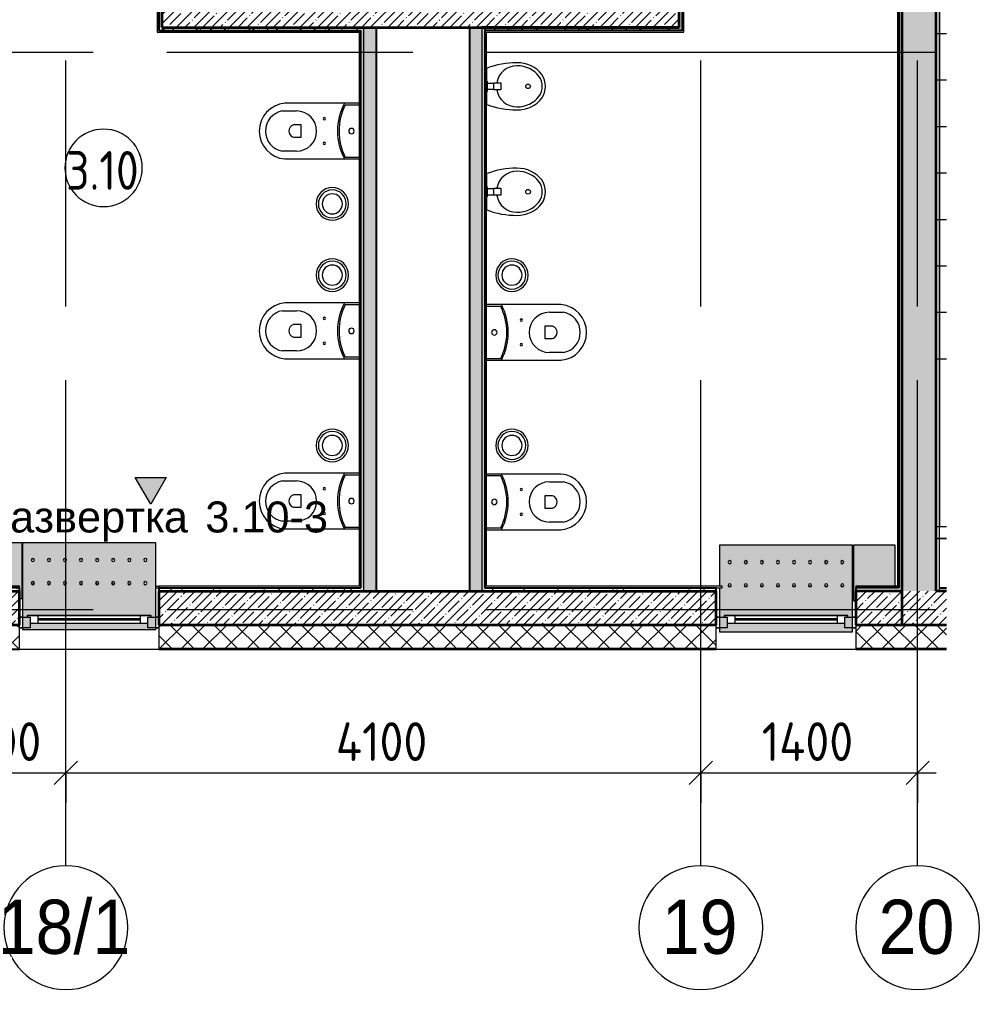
# Model space of a CAD drawing. Header units: millimetres. Extents: x 62702 to 101096, y -2454 to 12271.
# Drawn here: x 66160 to 72360, y -2454 to 3811 of the extents above; entities that cross this region are included whole.
import ezdxf

# ---------------------------------------------------------------- set-up
doc = ezdxf.new("R2010")
doc.units = ezdxf.units.MM
doc.linetypes.add('Осевая', pattern=[3175, 635, -476.25, 1587.5, -476.25])
for name, color, linetype, lineweight in [('A-ANNO-DIMS', 7, 'Continuous', 9), ('A-ANNO-DIMS-100', 7, 'Continuous', 9), ('A-AREA-IDEN', 7, 'Continuous', 9), ('A-GLAZ', 7, 'Continuous', 9), ('A-GLAZ-1', 7, 'Continuous', 13), ('A-WALL', 7, 'Continuous', 9), ('G-ANNO-SYMB', 7, 'Continuous', 9), ('I-WALL', 7, 'Continuous', 9), ('M-EQPM', 7, 'Continuous', 9), ('P-SANR-FIXT', 7, 'Continuous', 9), ('S-STRS-1', 7, 'Continuous', 9), ('Знаки', 7, 'Continuous', 9), ('Оси', 7, 'Continuous', 9), ('Оси-1', 7, 'Continuous', 20), ('Оси-2', 7, 'Осевая', 9)]:
    doc.layers.add(name, color=color, linetype=linetype, lineweight=lineweight)
for name, color, linetype, lineweight, true_color in [('A-GENM', 7, 'Continuous', 9, 0x260000), ('A-WALL-1', 7, 'Continuous', 25, 0x3c3c3c), ('A-WALL-2', 7, 'Continuous', 13, 0x3c3c3c), ('A-WALL-3', 7, 'Continuous', 35, 0x3c3c3c), ('A-WALL-FNSH-1', 7, 'Continuous', 13, 0x3c3c3c), ('A-WALL-FNSH-2', 7, 'Continuous', 9, 0x3c3c3c)]:
    doc.layers.add(name, color=color, linetype=linetype, lineweight=lineweight, true_color=true_color)
doc.styles.add('Arial', font='arial.ttf', dxfattribs={"width": 0.9, "height": 350})
doc.styles.add('Arial_1', font='arial.ttf', dxfattribs={"height": 200})
doc.styles.add('GOST Common', font='GOST_Common.ttf', dxfattribs={"width": 0.9, "height": 250})
doc.styles.add('ISOCPEUR', font='isocpeur.ttf', dxfattribs={"width": 0.9, "height": 250})
doc.dimstyles.new('ISO-2_5_0_9К_БОЛЬШОЙ', dxfattribs={"dimscale": 304.8, "dimtxt": 248.995294, "dimasz": 0.492126, "dimexe": 0.393701, "dimexo": 0.984252, "dimgap": 0, "dimtad": 1, "dimdec": 0, "dimrnd": 10, "dimzin": 0, "dimdsep": 46, "dimtxsty": 'ISOCPEUR', "dimblk1": 'OBLIQUE', "dimblk2": 'OBLIQUE', "dimsah": 1, "dimcen": 0.09, "dimdle": 0.393701, "dimazin": 0, "dimtfac": 1, "dimtdec": 4, "dimtix": 1, "dimtmove": 0, "dimatfit": 3, "dimfxl": 1, "dimtvp": 1, "dimtolj": 1, "dimtzin": 0, "dimarcsym": 2})
pattern_1 = [(45, (0, 0), (-57.02463, 57.02463), []), (45, (57.025, 0), (-57.02463, 57.02463), [100.806, -20.161, 3.353, -16.808])]
pattern_2 = [(135, (0, 0), (-75.43415, -75.43415), [106.68, -17.78, 3.556, -17.78]), (135, (0, 75.39), (-75.43415, -75.43415), []), (50, (0, 0), (127.52922, -11.15758), [13.335, -146.685]), (355, (0, 0), (-24.66966, 133.74002), [10.668, -117.348]), (100.451, (10.63, -0.93), (102.85973, 122.58178), [11.333, -124.663]), (46.184, (0, 35.56), (189.75516, -29.43036), [20.002, -220.027]), (96.636, (15.81, 33.1), (166.1822, 173.1996), [17, -186.995]), (351.184, (0, 35.56), (166.18393, 173.1976), [16.002, -176.022]), (21, (17.78, 26.67), (106.13027, -71.58603), [13.335, -146.685]), (326, (17.78, 26.67), (43.26188, 128.93175), [10.668, -117.348]), (71.451, (26.62, 20.7), (149.39198, 57.34505), [11.333, -124.663]), (37.5, (0, 0), (2.162228, 59.188357), [3.353, -112.573, 3.353, -115.773, -117.792]), (37.5, (0, 0), (2.162228, 59.188357), [-235.052, 3.353, -114.44]), (7.5, (0, 0), (46.77386, 70.12615), [3.353, -64.567, 3.353, -109.906, -44.894]), (7.5, (0, 0), (46.77386, 70.12615), [-181.178, 3.353, -41.542]), (327.5, (-39.65, 0), (94.91367, -4.010093), [3.353, -41.097, 3.353, -135.331, -184.023]), (327.5, (-39.65, 0), (94.91367, -4.010093), [-183.134, 3.353, -180.67]), (317.5, (-57.43, 0), (103.69057, 17.79882), [3.353, -54.432, 3.353, -88.748, -130.683]), (317.5, (-57.43, 0), (103.69057, 17.79882), [-149.885, 3.353, -127.33])]
pattern_3 = [(0, (0, 0), (121.92, 30.48), [10.058, -81.382, 10.058, -81.382, -487.68]), (0, (0, 0), (121.92, 30.48), [-182.88, 10.058, -172.822, 10.058, -81.382, -213.36]), (0, (0, 0), (121.92, 30.48), [-457.2, 10.058, -50.902, 10.058, -142.342]), (120, (45.72, 15.24), (-87.356454, 90.345817), [10.058, -81.382, 10.058, -81.382, -487.68]), (120, (45.72, 15.24), (-87.356454, 90.345817), [-182.88, 10.058, -172.822, 10.058, -81.382, -213.36]), (120, (45.72, 15.24), (-87.356454, 90.345817), [-457.2, 10.058, -50.902, 10.058, -142.342]), (240, (60.96, 76.2), (-34.563546, -120.825817), [10.058, -81.382, 10.058, -81.382, -487.68]), (240, (60.96, 76.2), (-34.563546, -120.825817), [-182.88, 10.058, -172.822, 10.058, -81.382, -213.36]), (240, (60.96, 76.2), (-34.563546, -120.825817), [-457.2, 10.058, -50.902, 10.058, -142.342])]

# ---------------------------------------------------------------- blocks, each defined once
blk = doc.blocks.new('120_Окно_СКБ_1Ст - 120_Окно_СКБ_1Ст 900х2500_h_-22445987-План разверток пом_3_10_ Этаж 3')
at = {"layer": 'A-GLAZ'}
for p, q in [((-430, -57), (-450, -57)), ((-424, -57), (-425.2, -57)), ((425.2, -57), (424, -57)), ((450, -57), (430, -57)), ((-330, -107), (330, -107)), ((330, -117), (-330, -117)), ((-450, -127), (-430, -127)), ((430, -127), (450, -127))]:
    blk.add_line(p, q, dxfattribs=at)
at = {"layer": 'A-GLAZ-1'}
for p, q in [((-450, -127), (-450, -57)), ((-450, -57), (-380, -57)), ((-380, -57), (-380, -127)), ((380, -127), (380, -57)), ((380, -57), (450, -57)), ((450, -57), (450, -127)), ((380, -87), (-380, -87)), ((-380, -87), (-380, -127)), ((-330, -137), (-330, -87)), ((330, -137), (330, -87)), ((380, -127), (380, -87)), ((-380, -127), (-450, -127)), ((-380, -127), (-400, -127)), ((-400, -127), (-400, -137)), ((-400, -137), (400, -137)), ((400, -137), (-400, -137)), ((450, -127), (380, -127)), ((400, -127), (380, -127)), ((400, -137), (400, -127))]:
    blk.add_line(p, q, dxfattribs=at)
blk = doc.blocks.new('120_Окно_СКБ_1Ст - 120_Окно_СКБ_1Ст 900х2500_h_-V1-План разверток пом_3_10_ Этаж 3')
at = {"layer": 'A-GLAZ'}
for p, q in [((-430, -57), (-450, -57)), ((450, -57), (430, -57)), ((-330, -107), (330, -107)), ((330, -117), (-330, -117)), ((-450, -127), (-430, -127)), ((430, -127), (450, -127))]:
    blk.add_line(p, q, dxfattribs=at)
at = {"layer": 'A-GLAZ-1'}
for p, q in [((-450, -127), (-450, -57)), ((-450, -57), (-380, -57)), ((-380, -57), (-380, -127)), ((380, -127), (380, -57)), ((380, -57), (450, -57)), ((450, -57), (450, -127)), ((380, -87), (-380, -87)), ((-380, -87), (-380, -127)), ((-330, -137), (-330, -87)), ((330, -137), (330, -87)), ((380, -127), (380, -87)), ((-380, -127), (-450, -127)), ((-380, -127), (-400, -127)), ((-400, -127), (-400, -137)), ((-400, -137), (400, -137)), ((400, -137), (-400, -137)), ((450, -127), (380, -127)), ((400, -127), (380, -127)), ((400, -137), (400, -127))]:
    blk.add_line(p, q, dxfattribs=at)
blk = doc.blocks.new('radiator_prado_classic_z_tip_30_po exemplyaru - Classic Z Тип 30-500-30677900-План разверток пом_3_10_ Этаж 3')
at = {"layer": 'M-EQPM'}
for p, q in [((34.9, 228), (21.3, 228)), ((138.6, 228), (125, 228)), ((242.4, 228), (228.8, 228)), ((346.1, 228), (333, 228)), ((449.9, 228), (436.3, 228)), ((553.6, 228), (540, 228)), ((657.4, 228), (643.8, 228)), ((35.4, 64), (20.7, 64)), ((139.2, 64), (124.5, 64)), ((242.9, 64), (228.2, 64)), ((346.7, 64), (333, 64)), ((450.4, 64), (435.7, 64)), ((554.2, 64), (539.5, 64)), ((657.9, 64), (643.2, 64))]:
    blk.add_line(p, q, dxfattribs=at)
blk = doc.blocks.new('мусорная корзина - Round_ Metal-30590745-План разверток пом_3_10_ Этаж 3')
at = {"layer": 'P-SANR-FIXT'}
for radius, start, end in [(105, 0, 180), (90, 360, 180), (65, 0, 180), (105, 180, 360), (90, 180, 360), (65, 180, 360)]:
    blk.add_arc((0, 0), radius, start, end, dxfattribs=at)
blk = doc.blocks.new('WC Seat_2 with Cistern-Wall Based - 640 x 360mm-30580118-План разверток пом_3_10_ Этаж 3')
at = {"layer": 'P-SANR-FIXT'}
for p, q in [((-55, 485.5), (-55, 100.5)), ((-5, 410.5), (-5, 500.5)), ((255, 500.5), (255, 410.5)), ((305, 100.5), (305, 485.5)), ((85, 430.5), (85, 380.5)), ((85, 380.5), (165, 380.5)), ((165, 380.5), (165, 430.5)), ((-55, 100.5), (-55, 5.5)), ((-45, 5.5), (-45, 95.6)), ((295, 95.6), (295, 5.5)), ((305, 5.5), (305, 100.5))]:
    blk.add_line(p, q, dxfattribs=at)
for centre, radius, start, end in [((125, 469.8), 180.7, 4.97911, 175.02089), ((125, 478.7), 131.8, 9.52728, 170.47272), ((125, 418.8), 41.7, 16.2602, 163.7398), ((125, 410.5), 130, 180, 360), ((45, 230.5), 7.5, 0, 180), ((45, 230.5), 7.5, 180, 360), ((205, 230.5), 7.5, 0, 180), ((205, 230.5), 7.5, 180, 360), ((125, -237), 382.5, 61.92751, 118.07249), ((125, -247), 382.5, 63.6122, 116.3878), ((125, 55.5), 17.5, 0, 180), ((125, 55.5), 17.5, 180, 360)]:
    blk.add_arc(centre, radius, start, end, dxfattribs=at)
blk = doc.blocks.new('Urinal - Urinal-30617152-План разверток пом_3_10_ Этаж 3')
at = {"layer": 'P-SANR-FIXT'}
for p, q in [((-117.4, -2.6), (-32.5, -2.6)), ((32.5, -2.6), (117.4, -2.6))]:
    blk.add_line(p, q, dxfattribs=at)
blk.add_circle((0, -268.3), 15, dxfattribs=at)
for centre, start, end in [((392.4, -195), 159.32606, 180), ((-392.4, -195), 360, 20.67394)]:
    blk.add_arc(centre, 544.9, start, end, dxfattribs=at)
for major_axis, ratio, start_param, end_param in [((-132.5, 0), 0.987707, 4.886922, 6.283185), ((132.5, 0), 0.987707, 0, 1.396263), ((0, 186.2), 0.819068, 1.570796, 4.712389), ((0, 165), 0.80303, 1.570796, 4.712389)]:
    blk.add_ellipse((0, -195), major_axis=major_axis, ratio=ratio, start_param=start_param, end_param=end_param, dxfattribs=at)
blk = doc.blocks.new('Sanitary_Taps-Mixers_Gessi_70388-HABITO-External-part-for-wall-moun - 707 - Black Metal Brushed PVD-30902499-План разверток пом_3_10_ Этаж 3')
at = {"layer": 'A-GENM'}
for p, q in [((69176.9, 3411.5), (69181.3, 3411.5)), ((69176.9, 3411.5), (69181.3, 3411.5)), ((69181.3, 3411.5), (69181.3, 3346.5)), ((69181.3, 3411.5), (69181.3, 3400)), ((69181.3, 3400), (69224.3, 3400)), ((69224.3, 3356.5), (69224.3, 3401.5)), ((69224.3, 3401.5), (69268.3, 3401.5)), ((69224.3, 3400), (69224.3, 3401.5)), ((69224.3, 3401.5), (69268.3, 3401.5)), ((69268.3, 3401.5), (69269.3, 3400.5)), ((69268.3, 3401.5), (69269.3, 3400.5)), ((69269.3, 3400.5), (69269.3, 3357.5)), ((69269.3, 3400.5), (69269.3, 3357.5)), ((69181.3, 3346.5), (69176.9, 3346.5)), ((69181.3, 3346.5), (69176.9, 3346.5)), ((69224.3, 3358), (69181.3, 3358)), ((69181.3, 3358), (69181.3, 3346.5)), ((69224.3, 3356.5), (69224.3, 3358)), ((69268.3, 3356.5), (69224.3, 3356.5)), ((69268.3, 3356.5), (69224.3, 3356.5)), ((69269.3, 3357.5), (69268.3, 3356.5)), ((69269.3, 3357.5), (69268.3, 3356.5))]:
    blk.add_line(p, q, dxfattribs=at)
blk = doc.blocks.new('Зашивка радиатора_ СУ - Зашивка радиатора  М15-33170478-План разверток пом_3_10_ Этаж 3')
at = {"layer": 'Знаки'}
h = blk.add_hatch(color=256, dxfattribs=at)
h.paths.add_polyline_path([(463, 380.1), (-370, 380.1), (-370, -179.9), (490, -179.9), (490, 380.1)])
h.paths.add_polyline_path([(-316.9, 339.1), (440, 339.1), (440, 299.1), (460, 299.1), (460, 289.1), (-340, 289.1), (-340, 299.1), (-320, 299.1), (-320, 339.1)])
h.paths.add_polyline_path([(423.2, 90.4), (428.2, 89), (431.9, 85.4), (433.2, 80.4), (431.9, 75.4), (428.2, 71.7), (423.2, 70.4), (418.2, 71.7), (414.6, 75.4), (413.2, 80.4), (414.6, 85.4), (418.2, 89), (420.7, 90)])
h.paths.add_polyline_path([(319.5, 90.4), (324.5, 89), (328.2, 85.4), (329.5, 80.4), (328.2, 75.4), (324.5, 71.7), (319.5, 70.4), (314.5, 71.7), (310.8, 75.4), (309.5, 80.4), (310.8, 85.4), (314.5, 89), (316.9, 90)])
h.paths.add_polyline_path([(215.7, 90.4), (220.7, 89), (224.4, 85.4), (225.7, 80.4), (224.4, 75.3), (220.7, 71.7), (215.7, 70.4), (210.7, 71.7), (207.1, 75.4), (205.7, 80.4), (207.1, 85.4), (210.7, 89), (213.2, 90)])
h.paths.add_polyline_path([(8.2, 90.4), (13.2, 89), (16.9, 85.4), (18.2, 80.4), (16.9, 75.4), (13.2, 71.7), (8.2, 70.4), (3.2, 71.7), (-0.4, 75.4), (-1.8, 80.4), (-0.4, 85.4), (3.2, 89), (5.7, 90)])
h.paths.add_polyline_path([(-95.5, 90.4), (-90.5, 89), (-86.8, 85.4), (-85.5, 80.4), (-86.8, 75.4), (-90.5, 71.7), (-95.5, 70.4), (-100.5, 71.7), (-104.2, 75.4), (-105.5, 80.4), (-104.2, 85.4), (-100.5, 89), (-98.1, 90)])
h.paths.add_polyline_path([(-199.3, 90.4), (-194.3, 89), (-190.6, 85.4), (-189.3, 80.4), (-190.6, 75.4), (-194.3, 71.7), (-199.8, 70.4), (-204.3, 71.7), (-207.9, 75.4), (-209.3, 80.4), (-207.9, 85.4), (-204.3, 89), (-199.8, 90.3)])
h.paths.add_polyline_path([(112, 90.4), (117, 89), (120.7, 85.4), (122, 80.4), (120.7, 75.4), (117, 71.7), (112, 70.4), (107, 71.7), (103.3, 75.4), (102, 80.4), (103.3, 85.4), (107, 89), (109.4, 90)])
h.paths.add_polyline_path([(-303, 90.4), (-298, 89), (-294.3, 85.4), (-293, 80.4), (-294.3, 75.4), (-298, 71.7), (-303, 70.4), (-308, 71.7), (-311.7, 75.4), (-313, 80.4), (-311.7, 85.4), (-308, 89), (-305.6, 90)])
h.paths.add_polyline_path([(423.2, -59.6), (428.2, -61), (431.9, -64.6), (433.2, -69.6), (431.9, -74.6), (428.2, -78.3), (423.2, -79.6), (418.2, -78.3), (414.6, -74.6), (413.2, -69.6), (414.6, -64.6), (418.2, -61), (420.7, -60)])
h.paths.add_polyline_path([(-199.3, -59.6), (-194.3, -61), (-190.6, -64.6), (-189.3, -69.6), (-190.6, -74.6), (-194.3, -78.3), (-199.8, -79.6), (-204.3, -78.3), (-207.9, -74.6), (-209.3, -69.6), (-207.9, -64.6), (-204.3, -61), (-199.8, -59.7)])
h.paths.add_polyline_path([(215.7, -59.6), (220.7, -61), (224.4, -64.6), (225.7, -69.6), (224.4, -74.7), (220.7, -78.3), (215.7, -79.6), (210.7, -78.3), (207.1, -74.6), (205.7, -69.6), (207.1, -64.6), (210.7, -61), (213.2, -60)])
h.paths.add_polyline_path([(112, -59.6), (117, -61), (120.7, -64.6), (122, -69.6), (120.7, -74.6), (117, -78.3), (112, -79.6), (107, -78.3), (103.3, -74.6), (102, -69.6), (103.3, -64.6), (107, -61), (109.4, -60)])
h.paths.add_polyline_path([(8.2, -59.6), (13.2, -61), (16.9, -64.6), (18.2, -69.6), (16.9, -74.6), (13.2, -78.3), (8.2, -79.6), (3.2, -78.3), (-0.4, -74.6), (-1.8, -69.6), (-0.4, -64.6), (3.2, -61), (5.7, -60)])
h.paths.add_polyline_path([(-95.5, -59.6), (-90.5, -61), (-86.8, -64.6), (-85.5, -69.6), (-86.8, -74.6), (-90.5, -78.3), (-95.5, -79.6), (-100.5, -78.3), (-104.2, -74.6), (-105.5, -69.6), (-104.2, -64.6), (-100.5, -61), (-98.1, -60)])
h.paths.add_polyline_path([(-303, -59.6), (-298, -61), (-294.3, -64.6), (-293, -69.6), (-294.3, -74.6), (-298, -78.3), (-303, -79.6), (-308, -78.3), (-311.7, -74.6), (-313, -69.6), (-311.7, -64.6), (-308, -61), (-305.6, -60)])
h.paths.add_polyline_path([(319.5, -59.6), (324.5, -61), (328.2, -64.6), (329.5, -69.6), (328.2, -74.6), (324.5, -78.3), (319.5, -79.6), (314.5, -78.3), (310.8, -74.6), (309.5, -69.6), (310.8, -64.6), (314.5, -61), (316.9, -60)])
for p, q in [((490, 380.1), (-370, 380.1)), ((-370, 380.1), (-370, -179.9)), ((490, -179.9), (490, 380.1)), ((-370, -179.9), (490, -179.9))]:
    blk.add_line(p, q, dxfattribs=at)
for centre, start, end in [((-303, 80.4), 0, 180), ((-303, 80.4), 180, 0), ((-199.3, 80.4), 0, 180), ((-199.3, 80.4), 180, 0), ((-95.5, 80.4), 0, 180), ((-95.5, 80.4), 180, 360), ((8.2, 80.4), 0, 180), ((8.2, 80.4), 180, 0), ((112, 80.4), 0, 180), ((112, 80.4), 180, 0), ((215.7, 80.4), 0, 180), ((215.7, 80.4), 180, 0), ((319.5, 80.4), 0, 180), ((319.5, 80.4), 180, 0), ((423.2, 80.4), 0, 180), ((423.2, 80.4), 180, 0), ((-303, -69.6), 0, 180), ((-199.3, -69.6), 0, 180), ((-95.5, -69.6), 0, 180), ((8.2, -69.6), 0, 180), ((112, -69.6), 0, 180), ((215.7, -69.6), 0, 180), ((319.5, -69.6), 0, 180), ((423.2, -69.6), 0, 180), ((-303, -69.6), 180, 0), ((-199.3, -69.6), 180, 0), ((-95.5, -69.6), 180, 0), ((8.2, -69.6), 180, 0), ((112, -69.6), 180, 0), ((215.7, -69.6), 180, 0), ((319.5, -69.6), 180, 0), ((423.2, -69.6), 180, 0)]:
    blk.add_arc(centre, 10, start, end, dxfattribs=at)
blk = doc.blocks.new('Зашивка радиатора_ СУ М18 - Зашивка радиатора  М18-33180813-План разверток пом_3_10_ Этаж 3')
at = {"layer": 'Знаки'}
blk.add_hatch(color=256, dxfattribs=at).paths.add_polyline_path([(567.2, 180), (550, 180), (550, -179.9), (770, -179.9), (770, 100.1), (567.2, 100.1), (567.2, 131.1)])
for p, q in [((567.2, 180), (550, 180)), ((550, 180), (550, -179.9)), ((770, -179.9), (770, 100.1)), ((550, -179.9), (770, -179.9))]:
    blk.add_line(p, q, dxfattribs=at)
blk = doc.blocks.new('Зашивка радиатора_ СУ М19 - Зашивка радиатора_ с перфорацией М13  _пищеблок_-33181875-План разверток пом_3_10_ Этаж 3')
at = {"layer": 'Знаки'}
blk.add_hatch(color=256, dxfattribs=at).paths.add_polyline_path([(750, 180), (734.8, 180), (734.8, 85.9), (480, 85.9), (480, -179.9), (750, -179.9), (750, 118)])
for p, q in [((750, 180), (734.8, 180)), ((750, -179.9), (750, 180)), ((480, 85.9), (480, -179.9)), ((480, -179.9), (750, -179.9))]:
    blk.add_line(p, q, dxfattribs=at)
blk = doc.blocks.new('Зашивка радиатора_ СУ - Зашивка радиатора  М15-V13-План разверток пом_3_10_ Этаж 3')
at = {"layer": 'Знаки'}
h = blk.add_hatch(color=256, dxfattribs=at)
h.paths.add_polyline_path([(490, 380.1), (-370, 380.1), (-370, -179.9), (490, -179.9), (490, 85.9), (472.5, 87), (472.5, 96.9), (490, 96.9), (490, 232.1)])
h.paths.add_polyline_path([(-127.5, 324.9), (440, 324.9), (440, 284.9), (460, 284.9), (460, 274.9), (-340, 274.9), (-340, 284.9), (-320, 284.9), (-320, 324.9), (-298, 324.9)])
h.paths.add_polyline_path([(423.2, 90.4), (428.2, 89), (431.9, 85.4), (433.2, 80.4), (431.9, 75.4), (428.2, 71.7), (423.2, 70.4), (418.2, 71.7), (414.6, 75.4), (413.2, 80.4), (414.6, 85.4), (418.2, 89), (420.7, 90)])
h.paths.add_polyline_path([(319.5, 90.4), (324.5, 89), (328.2, 85.4), (329.5, 80.4), (328.2, 75.4), (324.5, 71.7), (319.5, 70.4), (314.5, 71.7), (310.8, 75.4), (309.5, 80.4), (310.8, 85.4), (314.5, 89), (316.9, 90)])
h.paths.add_polyline_path([(-95.5, 90.4), (-90.5, 89), (-86.8, 85.4), (-85.5, 80.4), (-86.8, 75.4), (-90.5, 71.7), (-95.5, 70.4), (-100.5, 71.7), (-104.2, 75.4), (-105.5, 80.4), (-104.2, 85.4), (-100.5, 89), (-98.1, 90)])
h.paths.add_polyline_path([(215.7, 90.4), (220.7, 89), (224.4, 85.4), (225.7, 80.4), (224.4, 75.4), (220.7, 71.7), (215.7, 70.4), (210.7, 71.7), (207.1, 75.4), (205.7, 80.4), (207.1, 85.4), (210.7, 89), (213.2, 90)])
h.paths.add_polyline_path([(8.2, 90.4), (13.2, 89), (16.9, 85.4), (18.2, 80.4), (16.9, 75.4), (13.2, 71.7), (8.2, 70.4), (3.2, 71.7), (-0.4, 75.4), (-1.8, 80.4), (-0.4, 85.4), (3.2, 89), (5.7, 90)])
h.paths.add_polyline_path([(-199.3, 90.4), (-194.3, 89), (-190.6, 85.4), (-189.3, 80.4), (-190.6, 75.4), (-194.3, 71.7), (-199.3, 70.4), (-204.3, 71.7), (-207.9, 75.4), (-209.3, 80.4), (-207.9, 85.4), (-204.3, 89), (-201.8, 90)])
h.paths.add_polyline_path([(-303, 90.4), (-298, 89), (-294.3, 85.4), (-293, 80.4), (-294.3, 75.4), (-298, 71.7), (-303, 70.4), (-308, 71.7), (-311.7, 75.4), (-313, 80.4), (-311.7, 85.4), (-308, 89), (-305.6, 90)])
h.paths.add_polyline_path([(112, 90.4), (117, 89), (120.7, 85.4), (122, 80.4), (120.7, 75.4), (117, 71.7), (112, 70.4), (107, 71.7), (103.3, 75.4), (102, 80.4), (103.3, 85.4), (107, 89), (109.4, 90)])
h.paths.add_polyline_path([(423.2, -59.6), (428.2, -61), (431.9, -64.6), (433.2, -69.6), (431.9, -74.6), (428.2, -78.3), (423.2, -79.6), (418.2, -78.3), (414.6, -74.6), (413.2, -69.6), (414.6, -64.6), (418.2, -61), (420.7, -60)])
h.paths.add_polyline_path([(-199.3, -59.6), (-194.3, -61), (-190.6, -64.6), (-189.3, -69.6), (-190.6, -74.6), (-194.3, -78.3), (-199.3, -79.6), (-204.3, -78.3), (-207.9, -74.6), (-209.3, -69.6), (-207.9, -64.6), (-204.3, -61), (-201.8, -60)])
h.paths.add_polyline_path([(215.7, -59.6), (220.7, -61), (224.4, -64.6), (225.7, -69.6), (224.4, -74.6), (220.7, -78.3), (215.7, -79.6), (210.7, -78.3), (207.1, -74.6), (205.7, -69.6), (207.1, -64.6), (210.7, -61), (213.2, -60)])
h.paths.add_polyline_path([(8.2, -59.6), (13.2, -61), (16.9, -64.6), (18.2, -69.6), (16.9, -74.6), (13.2, -78.3), (8.2, -79.6), (3.2, -78.3), (-0.4, -74.6), (-1.8, -69.6), (-0.4, -64.6), (3.2, -61), (5.7, -60)])
h.paths.add_polyline_path([(-95.5, -59.6), (-90.5, -61), (-86.8, -64.6), (-85.5, -69.6), (-86.8, -74.6), (-90.5, -78.3), (-95.5, -79.6), (-101, -77.9), (-104.2, -74.6), (-105.5, -69.6), (-104.2, -64.6), (-100.5, -61), (-98.1, -60)])
h.paths.add_polyline_path([(-303, -59.6), (-298, -61), (-294.3, -64.6), (-293, -69.6), (-294.3, -74.6), (-298, -78.3), (-303, -79.6), (-308, -78.3), (-311.7, -74.6), (-313, -69.6), (-311.7, -64.6), (-308, -61), (-305.6, -60)])
h.paths.add_polyline_path([(319.5, -59.6), (324.5, -61), (328.2, -64.6), (329.5, -69.6), (328.2, -74.6), (324.5, -78.3), (319.5, -79.6), (314.5, -78.3), (310.8, -74.6), (309.5, -69.6), (310.8, -64.6), (314.5, -61), (316.9, -60)])
h.paths.add_polyline_path([(112, -59.6), (117, -61), (120.7, -64.6), (122, -69.6), (120.7, -74.6), (117, -78.3), (111.1, -79.5), (107, -78.3), (103.3, -74.6), (102, -69.6), (103.3, -64.6), (107, -61), (111.1, -59.8)])
for p, q in [((490, 380.1), (-370, 380.1)), ((-370, 380.1), (-370, -179.9)), ((490, 96.9), (490, 380.1)), ((490, -179.9), (490, 85.9)), ((-370, -179.9), (490, -179.9))]:
    blk.add_line(p, q, dxfattribs=at)
for centre, start, end in [((-303, 80.4), 0, 180), ((-303, 80.4), 180, 0), ((-199.3, 80.4), 0, 180), ((-199.3, 80.4), 180, 0), ((-95.5, 80.4), 0, 180), ((-95.5, 80.4), 180, 360), ((8.2, 80.4), 0, 180), ((8.2, 80.4), 180, 0), ((112, 80.4), 0, 180), ((112, 80.4), 180, 0), ((215.7, 80.4), 0, 180), ((215.7, 80.4), 180, 0), ((319.5, 80.4), 0, 180), ((319.5, 80.4), 180, 0), ((423.2, 80.4), 0, 180), ((423.2, 80.4), 180, 0), ((-303, -69.6), 0, 180), ((-199.3, -69.6), 0, 180), ((-95.5, -69.6), 0, 180), ((8.2, -69.6), 0, 180), ((112, -69.6), 0, 180), ((215.7, -69.6), 0, 180), ((319.5, -69.6), 0, 180), ((423.2, -69.6), 0, 180), ((-303, -69.6), 180, 0), ((-199.3, -69.6), 180, 0), ((-95.5, -69.6), 180, 0), ((8.2, -69.6), 180, 0), ((112, -69.6), 180, 0), ((215.7, -69.6), 180, 0), ((319.5, -69.6), 180, 0), ((423.2, -69.6), 180, 0)]:
    blk.add_arc(centre, 10, start, end, dxfattribs=at)
blk = doc.blocks.new('Зашивка приборов отопления38 - Зашивка приборов отопления-33325280-План разверток пом_3_10_ Этаж 3')
at = {"layer": 'A-WALL'}
for p, q in [((124038.8, 17931.2), (124104.7, 17931.2)), ((124104.7, 17931.2), (124038.8, 17931.2)), ((124038.8, 17856.2), (124104.7, 17856.2))]:
    blk.add_line(p, q, dxfattribs=at)
blk = doc.blocks.new('Ось сетки - D8-29747960-План разверток пом_3_10_ Этаж 3')
at = {"layer": 'Оси-1'}
for start, end in [(360, 180), (180, 360)]:
    blk.add_arc((0, 0), 4, start, end, dxfattribs=at)
blk = doc.blocks.new('Фасад - Марка фасада_Указатель-25386507-План разверток пом_3_10_ Этаж 3')
at = {"layer": 'G-ANNO-SYMB'}
blk.add_hatch(color=256, dxfattribs=at).paths.add_polyline_path([(-1, 0), (0, 1.732), (1, 0), (0, 0)])
for p, q in [((0, 1.732), (-1, 0)), ((1, 0), (0, 1.732)), ((-1, 0), (0, 0)), ((0, 0), (1, 0))]:
    blk.add_line(p, q, dxfattribs=at)
blk = doc.blocks.new('Марка_Помещения - Номер-25198446-План разверток пом_3_10_ Этаж 3')
at = {"layer": 'A-AREA-IDEN'}
for start, end in [(360, 180), (180, 360)]:
    blk.add_arc((0, 0), 2.5, start, end, dxfattribs=at)
blk = doc.blocks.new('DIMBLOCK2-План разверток пом_3_10_ Этаж 3')
at = {"layer": 'A-ANNO-DIMS-100'}
for p, q in [((65660, -1248.1), (65660, -934.2)), ((66460, -1248.1), (66460, -934.2)), ((65540, -1054.2), (66460, -1054.2)), ((65660, -1054.2), (65660, -1248.1)), ((66460, -1054.2), (66460, -1248.1))]:
    blk.add_line(p, q, dxfattribs=at)
at = {"layer": 'A-ANNO-DIMS-100', "lineweight": 20}
for p, q in [((65660, -1054.2), (65735, -979.2)), ((66460, -1054.2), (66535, -979.2)), ((65660, -1054.2), (65585, -1129.2)), ((66460, -1054.2), (66385, -1129.2))]:
    blk.add_line(p, q, dxfattribs=at)
at = {"layer": 'A-ANNO-DIMS-100', "color": 0, "insert": (65823, -727.6), "char_height": 250, "width": 568.858, "attachment_point": 1, "line_spacing_factor": 1.149209, "style": 'ISOCPEUR'}
blk.add_mtext('800', dxfattribs=at)
blk = doc.blocks.new('_Oblique')
at = {"color": 0, "linetype": 'ByBlock', "lineweight": -2}
blk.add_line((-0.5, -0.5), (0.5, 0.5), dxfattribs=at)
blk = doc.blocks.new('DIMBLOCK3-План разверток пом_3_10_ Этаж 3')
at = {"layer": 'A-ANNO-DIMS-100'}
for p, q in [((66460, -1248.1), (66460, -934.2)), ((70560, -1248.1), (70560, -934.2)), ((66460, -1054.2), (70560, -1054.2)), ((66460, -1054.2), (66460, -1248.1)), ((70560, -1054.2), (70560, -1248.1))]:
    blk.add_line(p, q, dxfattribs=at)
at = {"layer": 'A-ANNO-DIMS-100', "lineweight": 20}
for p, q in [((66460, -1054.2), (66535, -979.2)), ((70560, -1054.2), (70635, -979.2)), ((66460, -1054.2), (66385, -1129.2)), ((70560, -1054.2), (70485, -1129.2))]:
    blk.add_line(p, q, dxfattribs=at)
at = {"layer": 'A-ANNO-DIMS-100', "color": 0, "insert": (68203.5, -727.6), "char_height": 250, "width": 735.494, "attachment_point": 1, "line_spacing_factor": 1.149209, "style": 'ISOCPEUR'}
blk.add_mtext('4100', dxfattribs=at)
blk = doc.blocks.new('DIMBLOCK4-План разверток пом_3_10_ Этаж 3')
at = {"layer": 'A-ANNO-DIMS-100'}
for p, q in [((70560, -1248.1), (70560, -934.2)), ((71960, -1248.1), (71960, -934.2)), ((70560, -1054.2), (72080, -1054.2)), ((70560, -1054.2), (70560, -1248.1)), ((71960, -1054.2), (71960, -1248.1))]:
    blk.add_line(p, q, dxfattribs=at)
at = {"layer": 'A-ANNO-DIMS-100', "lineweight": 20}
for p, q in [((70560, -1054.2), (70635, -979.2)), ((71960, -1054.2), (72035, -979.2)), ((70560, -1054.2), (70485, -1129.2)), ((71960, -1054.2), (71885, -1129.2))]:
    blk.add_line(p, q, dxfattribs=at)
at = {"layer": 'A-ANNO-DIMS-100', "color": 0, "insert": (70953.5, -727.6), "char_height": 250, "width": 735.494, "attachment_point": 1, "line_spacing_factor": 1.149209, "style": 'ISOCPEUR'}
blk.add_mtext('1400', dxfattribs=at)

msp = doc.modelspace()

# ---------------------------------------------------------------- hatches: boundary and pattern name
at = {"layer": 'A-WALL'}
h = msp.add_hatch(dxfattribs=at)
h.set_pattern_fill('FP_2', color=256, style=0, pattern_type=2)
h.set_pattern_definition([(45, (0, 0), (-70.71068, 70.71068), []), (135, (0, 0), (-70.71068, -70.71068), [])])
h.paths.add_polyline_path([(70660, -250), (70660, -100), (67060, -100), (67060, -250), (70449.1, -250)])
h.paths.add_polyline_path([(71560, -250), (72145.9, -250), (72145.9, -100), (71560, -100)])
h.paths.add_polyline_path([(65782.8, -250), (66160, -250), (66160, -100), (65358.6, -100), (65358.6, -250)])
at = {"layer": 'I-WALL'}
h = msp.add_hatch(dxfattribs=at)
h.set_pattern_fill('FP_10', color=256, style=0, pattern_type=2)
h.set_pattern_definition(pattern_3)
h.paths.add_polyline_path([(67060, 3760), (67080, 3760), (67080, 7660), (67060, 7660), (67060, 3777.1)])
h = msp.add_hatch(dxfattribs=at)
h.set_pattern_fill('FP_10', color=256, style=0, pattern_type=2)
h.set_pattern_definition(pattern_3)
h.paths.add_polyline_path([(70420, 3740), (70440, 3740), (70440, 7680), (70420, 7680), (70420, 3760)])
h = msp.add_hatch(dxfattribs=at)
h.set_pattern_fill('FP_10', color=256, style=0, pattern_type=2)
h.set_pattern_definition(pattern_3)
h.paths.add_polyline_path([(71840, 140), (71860, 140), (71860, 7680), (71840, 7680), (71840, 151)])
h = msp.add_hatch(dxfattribs=at)
h.set_pattern_fill('FP_3', color=256, style=0, pattern_type=2)
h.set_pattern_definition(pattern_1)
h.paths.add_polyline_path([(72080, 120), (72080, 7680), (71860, 7680), (71860, 120)])
h = msp.add_hatch(dxfattribs=at)
h.set_pattern_fill('FP_3', color=256, style=0, pattern_type=2)
h.set_pattern_definition(pattern_1)
h.paths.add_polyline_path([(70420, 3760), (70420, 3980), (67080, 3980), (67080, 3760), (69600.7, 3760)])
h = msp.add_hatch(dxfattribs=at)
h.set_pattern_fill('FP_10', color=256, style=0, pattern_type=2)
h.set_pattern_definition(pattern_3)
h.paths.add_polyline_path([(68365, 3740), (68365, 3760), (67060, 3760), (67060, 3740), (67903.9, 3740)])
h = msp.add_hatch(dxfattribs=at)
h.set_pattern_fill('FP_10', color=256, style=0, pattern_type=2)
h.set_pattern_definition(pattern_3)
h.paths.add_polyline_path([(68365, 140), (68385, 140), (68385, 3760), (68365, 3760), (68365, 875.3)])
h = msp.add_hatch(dxfattribs=at)
h.set_pattern_fill('FP_4', color=256, style=0, pattern_type=2)
h.set_pattern_definition(pattern_2)
h.paths.add_polyline_path([(68465, 120), (68465, 3760), (68385, 3760), (68385, 120)])
h = msp.add_hatch(dxfattribs=at)
h.set_pattern_fill('FP_4', color=256, style=0, pattern_type=2)
h.set_pattern_definition(pattern_2)
h.paths.add_polyline_path([(69145.9, 120), (69145.9, 3760), (69065.9, 3760), (69065.9, 120)])
h = msp.add_hatch(dxfattribs=at)
h.set_pattern_fill('FP_10', color=256, style=0, pattern_type=2)
h.set_pattern_definition(pattern_3)
h.paths.add_polyline_path([(70420, 3740), (70420, 3760), (69145.9, 3760), (69145.9, 3740), (69600.7, 3740)])
h = msp.add_hatch(dxfattribs=at)
h.set_pattern_fill('FP_10', color=256, style=0, pattern_type=2)
h.set_pattern_definition(pattern_3)
h.paths.add_polyline_path([(69165.9, 120), (69165.9, 3740), (69145.9, 3740), (69145.9, 120)])
h = msp.add_hatch(dxfattribs=at)
h.set_pattern_fill('FP_10', color=256, style=0, pattern_type=2)
h.set_pattern_definition(pattern_3)
h.paths.add_polyline_path([(67903.9, 120), (68385, 120), (68385, 140), (67060, 140), (67060, 120), (67691.8, 120)])
h.paths.add_polyline_path([(66160, 120), (66160, 140), (65930, 140), (65930, 120)])
h = msp.add_hatch(dxfattribs=at)
h.set_pattern_fill('FP_10', color=256, style=0, pattern_type=2)
h.set_pattern_definition(pattern_3)
h.paths.add_polyline_path([(71721.7, 120), (71860, 120), (71860, 140), (71560, 140), (71560, 120)])
h.paths.add_polyline_path([(70660, 120), (70660, 140), (69165.9, 140), (69165.9, 120), (70449.1, 120)])
h = msp.add_hatch(dxfattribs=at)
h.set_pattern_fill('FP_3', color=256, style=0, pattern_type=2)
h.set_pattern_definition(pattern_1)
h.paths.add_polyline_path([(71560, -100), (71860, -100), (71860, 120), (71560, 120), (71560, 4.8)])
h.paths.add_polyline_path([(70449.1, -100), (70660, -100), (70660, 120), (67060, 120), (67060, -100), (70024.9, -100)])
h.paths.add_polyline_path([(66160, -100), (66160, 120), (65910, 120), (65910, -100)])
h = msp.add_hatch(dxfattribs=at)
h.set_pattern_fill('FP_3', color=256, style=0, pattern_type=2)
h.set_pattern_definition(pattern_1)
h.paths.add_polyline_path([(72145.9, -100), (72145.9, 120), (71860, 120), (71860, -100)])

# ---------------------------------------------------------------- linework, layer by layer
at = {"layer": 'A-WALL'}
for p, q in [((68385, 120), (68385, 3760)), ((69145.9, 3760), (69145.9, 120)), ((72101, 140), (72101, 139)), ((67060, -250), (70660, -250)), ((71560, -250), (72145.9, -250)), ((67060, -258), (66160, -258)), ((71560, -258), (70660, -258))]:
    msp.add_line(p, q, dxfattribs=at)
at = {"layer": 'A-WALL-1'}
for p, q in [((67060, 7660), (67060, 3740)), ((70440, 7660), (70440, 3740)), ((71840, 140), (71840, 7680)), ((68465, 120), (68465, 3760)), ((69065.9, 3760), (69065.9, 120)), ((67060, 3740), (68365, 3740)), ((68365, 140), (68365, 3740)), ((70440, 3740), (69165.9, 3740)), ((69165.9, 3740), (69165.9, 140)), ((66160, 140), (65930, 140)), ((66160, 120), (66160, 140)), ((67060, 140), (67060, 120)), ((67060, 140), (68365, 140)), ((69165.9, 140), (70660, 140)), ((70660, 120), (70660, 140)), ((71560, 140), (71560, 120)), ((71840, 140), (71560, 140))]:
    msp.add_line(p, q, dxfattribs=at)
at = {"layer": 'A-WALL-2'}
for p, q in [((66160, -250), (66160, -100)), ((67060, -100), (67060, -250)), ((70660, -250), (70660, -100)), ((71560, -100), (71560, -250))]:
    msp.add_line(p, q, dxfattribs=at)
at = {"layer": 'A-WALL-3'}
for p, q in [((71860, -100), (71860, 7680)), ((72080, 120), (72080, 7680)), ((67080, 3980), (67080, 3760)), ((70420, 3760), (70420, 3980)), ((67080, 3760), (70420, 3760)), ((70420, 3760), (69145.9, 3760)), ((65910, 120), (66160, 120)), ((66160, -100), (66160, 120)), ((67060, 120), (67060, -100)), ((67060, 120), (70660, 120)), ((70660, -100), (70660, 120)), ((71560, 120), (71560, -100)), ((71860, 120), (71560, 120)), ((72145.9, 120), (72080, 120)), ((66160, -100), (65910, -100)), ((70660, -100), (67060, -100)), ((72145.9, -100), (71560, -100))]:
    msp.add_line(p, q, dxfattribs=at)
at = {"layer": 'A-WALL-FNSH-1'}
for p, q in [((70451, 3740), (70451, 7649)), ((71829, 7649), (71829, 151)), ((72100, 7660), (72100, 130)), ((72101, 140), (72101, 7659)), ((67049, 5518.2), (67049, 3729)), ((67049, 3729), (68354, 3729)), ((67060, 3739), (68365, 3739)), ((68354, 3729), (68354, 151)), ((70451, 3739.5), (69165.9, 3739.5)), ((69165.9, 3739), (70440, 3739)), ((69176.9, 3728.5), (70451, 3728.5)), ((69176.9, 151), (69176.9, 3728.5)), ((70451, 3740), (70440, 3740)), ((70440, 3739), (70440, 3740)), ((70451, 3728.5), (70451, 3739.5)), ((66160, 151), (65930, 151)), ((66160, 140), (66160, 151)), ((68354, 151), (67060, 151)), ((67060, 151), (67060, 140)), ((70697.5, 151), (69176.9, 151)), ((70660, 140), (70697.5, 140)), ((70697.5, 140), (70697.5, 151)), ((71829, 151), (71560, 151)), ((71560, 151), (71560, 140)), ((72100, 130), (72101, 130)), ((72145.9, 140), (72101, 140)), ((72101, 130), (72101, 139)), ((72101, 139), (72145.9, 139)), ((66160, -253), (66160, -250)), ((67060, -250), (67060, -253)), ((70660, -253), (70660, -250)), ((71560, -250), (71560, -253)), ((65358.6, -253), (66160, -253)), ((67060, -253), (70660, -253)), ((71560, -253), (72145.9, -253))]:
    msp.add_line(p, q, dxfattribs=at)
at = {"layer": 'A-WALL-FNSH-2'}
for p, q in [((65358.6, -258), (66160, -258)), ((66160, -258), (66160, -253)), ((67060, -253), (67060, -258)), ((67060, -258), (70660, -258)), ((70660, -258), (70660, -253)), ((71560, -253), (71560, -258)), ((71560, -258), (72145.9, -258))]:
    msp.add_line(p, q, dxfattribs=at)
at = {"layer": 'I-WALL'}
for p, q in [((72100.4, 535), (72100.4, 7659)), ((72101.4, 7659), (72101.4, 535)), ((67060, 3740), (67060, 3739)), ((72100.4, 1630.5), (72101.4, 1630.5)), ((72100.4, 1310), (72101.4, 1310)), ((66177.2, 151), (66180, 151)), ((66177.2, 140), (66180, 140)), ((67040, 151), (67060, 151)), ((67040, 140), (67060, 140)), ((70738.5, 151), (70755, 151)), ((70842.3, 151), (70858.7, 151)), ((70946, 151), (70962.5, 151)), ((71049.8, 151), (71066.2, 151)), ((71153.5, 151), (71170, 151)), ((71257.3, 151), (71273.7, 151)), ((71361, 151), (71377.5, 151)), ((71464.8, 151), (71481.2, 151)), ((71540, 151), (71544.8, 151)), ((71540, 140), (71544.8, 140))]:
    msp.add_line(p, q, dxfattribs=at)
at = {"layer": 'S-STRS-1'}
for p, q in [((72080, 3720), (72145.9, 3720)), ((72080, 3720), (72145.9, 3720)), ((72080, 3420), (72145.9, 3420)), ((72080, 3420), (72145.9, 3420)), ((72080, 3120), (72145.9, 3120)), ((72080, 3120), (72145.9, 3120)), ((72080, 2820), (72145.9, 2820)), ((72080, 2820), (72145.9, 2820)), ((72080, 2520), (72145.9, 2520)), ((72080, 2520), (72145.9, 2520)), ((72080, 2220), (72145.9, 2220)), ((72080, 2220), (72145.9, 2220)), ((72080, 1920), (72145.9, 1920)), ((72080, 1920), (72145.9, 1920)), ((72080, 1620), (72145.9, 1620)), ((72080, 1620), (72145.9, 1620))]:
    msp.add_line(p, q, dxfattribs=at)
at = {"layer": 'Оси'}
for p, q in [((69580, 3600), (72080, 3600)), ((66460, -1653.9), (66460, 846.1)), ((70560, -1653.9), (70560, 846.1)), ((71960, -1653.9), (71960, 846.1)), ((69580, 0), (72080, 0))]:
    msp.add_line(p, q, dxfattribs=at)
at = {"layer": 'Оси-2'}
for p, q in [((66460, 846.1), (66460, 6447.9)), ((70560, 846.1), (70560, 6447.9)), ((71960, 846.1), (71960, 6447.9)), ((66001.5, 3600), (69580, 3600)), ((66001.5, 0), (69580, 0))]:
    msp.add_line(p, q, dxfattribs=at)

# ---------------------------------------------------------------- block references
at = {"layer": 'A-AREA-IDEN', "xscale": 99.99999999999993, "yscale": 99.99999999999993, "zscale": 99.99999999999993}
msp.add_blockref('Марка_Помещения - Номер-25198446-План разверток пом_3_10_ Этаж 3', (66703.7, 2852.6), dxfattribs=at)
at = {"layer": 'A-GLAZ', "rotation": 180}
for name, p in [('120_Окно_СКБ_1Ст - 120_Окно_СКБ_1Ст 900х2500_h_-V1-План разверток пом_3_10_ Этаж 3', (66610, -175)), ('120_Окно_СКБ_1Ст - 120_Окно_СКБ_1Ст 900х2500_h_-22445987-План разверток пом_3_10_ Этаж 3', (71110, -175))]:
    msp.add_blockref(name, p, dxfattribs=at)
at = {"layer": 'A-WALL', "rotation": 180}
msp.add_blockref('Зашивка приборов отопления38 - Зашивка приборов отопления-33325280-План разверток пом_3_10_ Этаж 3', (196184.7, 18391.2), dxfattribs=at)
at = {"layer": 'G-ANNO-SYMB', "extrusion": (0, 0, -1), "xscale": 99.99999999999993, "yscale": 99.99999999999993, "zscale": 99.99999999999993, "rotation": 180}
msp.add_blockref('Фасад - Марка фасада_Указатель-25386507-План разверток пом_3_10_ Этаж 3', (-67008.5, 853.9), dxfattribs=at)
at = {"layer": 'M-EQPM'}
msp.add_blockref('radiator_prado_classic_z_tip_30_po exemplyaru - Classic Z Тип 30-500-30677900-План разверток пом_3_10_ Этаж 3', (66218.7, 100), dxfattribs=at)
at = {"layer": 'P-SANR-FIXT'}
for name, p, rotation in [('Urinal - Urinal-30617152-План разверток пом_3_10_ Этаж 3', (69176.3, 3379), 89.9999999999999), ('WC Seat_2 with Cistern-Wall Based - 640 x 360mm-30580118-План разверток пом_3_10_ Этаж 3', (68359.5, 2965), 89.99999999999986), ('Urinal - Urinal-30617152-План разверток пом_3_10_ Этаж 3', (69176.3, 2698), 89.9999999999999), ('WC Seat_2 with Cistern-Wall Based - 640 x 360mm-30580118-План разверток пом_3_10_ Этаж 3', (68359.5, 1675), 89.99999999999986), ('WC Seat_2 with Cistern-Wall Based - 640 x 360mm-30580118-План разверток пом_3_10_ Этаж 3', (69171.4, 1915), 269.9999999999998), ('WC Seat_2 with Cistern-Wall Based - 640 x 360mm-30580118-План разверток пом_3_10_ Этаж 3', (68359.5, 575.5), 89.99999999999986), ('WC Seat_2 with Cistern-Wall Based - 640 x 360mm-30580118-План разверток пом_3_10_ Этаж 3', (69171.4, 820.5), 269.9999999999998)]:
    msp.add_blockref(name, p, dxfattribs=dict(at, rotation=rotation))
for name, p in [('Sanitary_Taps-Mixers_Gessi_70388-HABITO-External-part-for-wall-moun - 707 - Black Metal Brushed PVD-30902499-План разверток пом_3_10_ Этаж 3', (0, 0)), ('мусорная корзина - Round_ Metal-30590745-План разверток пом_3_10_ Этаж 3', (68180.3, 2620)), ('Sanitary_Taps-Mixers_Gessi_70388-HABITO-External-part-for-wall-moun - 707 - Black Metal Brushed PVD-30902499-План разверток пом_3_10_ Этаж 3', (0, -681)), ('мусорная корзина - Round_ Metal-30590745-План разверток пом_3_10_ Этаж 3', (68180.3, 2160)), ('мусорная корзина - Round_ Metal-30590745-План разверток пом_3_10_ Этаж 3', (69340.3, 2160)), ('мусорная корзина - Round_ Metal-30590745-План разверток пом_3_10_ Этаж 3', (68180.3, 1060)), ('мусорная корзина - Round_ Metal-30590745-План разверток пом_3_10_ Этаж 3', (69340.3, 1060))]:
    msp.add_blockref(name, p, dxfattribs=at)
at = {"layer": 'Знаки', "rotation": 180}
for name, p in [('Зашивка радиатора_ СУ М18 - Зашивка радиатора  М18-33180813-План разверток пом_3_10_ Этаж 3', (66727.2, 251.1)), ('Зашивка радиатора_ СУ - Зашивка радиатора  М15-33170478-План разверток пом_3_10_ Этаж 3', (66670, 251.1)), ('Зашивка радиатора_ СУ - Зашивка радиатора  М15-V13-План разверток пом_3_10_ Этаж 3', (71170, 236.9)), ('Зашивка радиатора_ СУ М19 - Зашивка радиатора_ с перфорацией М13  _пищеблок_-33181875-План разверток пом_3_10_ Этаж 3', (72294.8, 236.9))]:
    msp.add_blockref(name, p, dxfattribs=at)
at = {"layer": 'Оси-1', "xscale": 99.99999999999993, "yscale": 99.99999999999993, "zscale": 99.99999999999993}
for p in [(66460, -2053.9), (70560, -2053.9), (71960, -2053.9)]:
    msp.add_blockref('Ось сетки - D8-29747960-План разверток пом_3_10_ Этаж 3', p, dxfattribs=at)

# ---------------------------------------------------------------- texts
at = {"layer": 'A-AREA-IDEN', "insert": (66461.8, 2961.1), "char_height": 250, "width": 606.076, "attachment_point": 1, "style": 'GOST Common'}
msp.add_mtext('3.10', dxfattribs=at)
at = {"layer": 'G-ANNO-SYMB', "char_height": 200, "attachment_point": 1, "style": 'Arial_1'}
for s, insert, width in [('Развертка', (65913.8, 698.1), 1659.493), (' 3.10-3', (67283, 698.1), 1074.261)]:
    msp.add_mtext(s, dxfattribs=dict(at, insert=insert, width=width))
at = {"layer": 'Оси', "char_height": 350, "attachment_point": 1, "style": 'Arial'}
for s, insert, width in [('18/1', (66019.7, -1873.3), 1060.633), ('19', (70307.4, -1873.3), 606.076), ('20', (71707.4, -1873.3), 606.076)]:
    msp.add_mtext(s, dxfattribs=dict(at, insert=insert, width=width))

# ---------------------------------------------------------------- dimensions: what is measured, and where the dimension line sits
at = {"layer": 'A-ANNO-DIMS'}
for base, p1, p2, override, picture, middle in [((66460, -1054.2), (65660, -948.1), (66460, -948.1), {"dimpost": '<>', "dimfxl": 800}, 'DIMBLOCK2-План разверток пом_3_10_ Этаж 3', (66060, -929.2)), ((70560, -1054.2), (66460, -948.1), (70560, -948.1), {"dimpost": '<>', "dimfxl": 4100}, 'DIMBLOCK3-План разверток пом_3_10_ Этаж 3', (68510, -929.2)), ((71960, -1054.2), (70560, -948.1), (71960, -948.1), {"dimpost": '<>', "dimfxl": 1400}, 'DIMBLOCK4-План разверток пом_3_10_ Этаж 3', (71260, -929.2))]:
    dim = msp.add_linear_dim(base=base, p1=p1, p2=p2, dimstyle='ISO-2_5_0_9К_БОЛЬШОЙ', override=override, dxfattribs=at)
    dim.commit()
    dim.dimension.update_dxf_attribs({"geometry": picture, "text_midpoint": middle})

doc.saveas('drawing.dxf')
